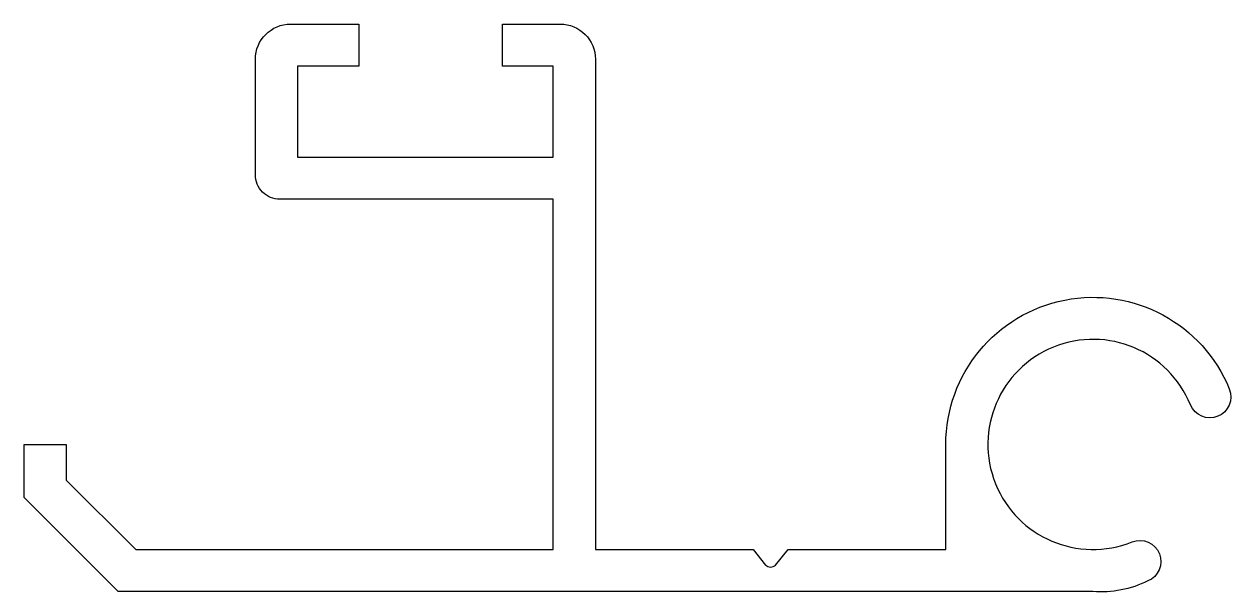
# Model space of a CAD drawing. Extents: x 138.8 to 173.2, y 211.8 to 228.
import ezdxf

# ---------------------------------------------------------------- set-up
doc = ezdxf.new("R2010")
doc.units = 0
doc.header["$LTSCALE"] = 15
doc.layers.get('0').update_dxf_attribs({"linetype": 'CONTINUOUS'})

msp = doc.modelspace()

# ---------------------------------------------------------------- linework, layer by layer
at = {"color": 0, "linetype": 'BYBLOCK'}
msp.add_lwpolyline([(148.335, 226.801), (146.585, 226.801), (146.585, 224.201), (153.885, 224.201), (153.885, 226.801), (152.435, 226.801), (152.435, 228.001), (154.085, 228.001, -0.414214), (155.085, 227.001), (155.085, 213.001), (159.585, 213.001), (159.943, 212.559, 0.414214), (160.226, 212.559), (160.585, 213.001), (165.085, 213.001), (165.085, 216.001, -0.823136), (173.175, 217.586, -1), (172.064, 217.133, 2.404271), (170.401, 213.217, -1), (170.847, 212.103, -0.134955), (169.285, 211.801), (141.472, 211.801), (138.785, 214.488), (138.785, 216.001), (139.985, 216.001), (139.985, 214.985), (141.969, 213.001), (153.885, 213.001), (153.885, 223.001), (146.085, 223.001, -0.414214), (145.385, 223.701), (145.385, 227.001, -0.414214), (146.385, 228.001), (148.335, 228.001)], format="xyb", close=True, dxfattribs=at)

doc.saveas('drawing.dxf')
